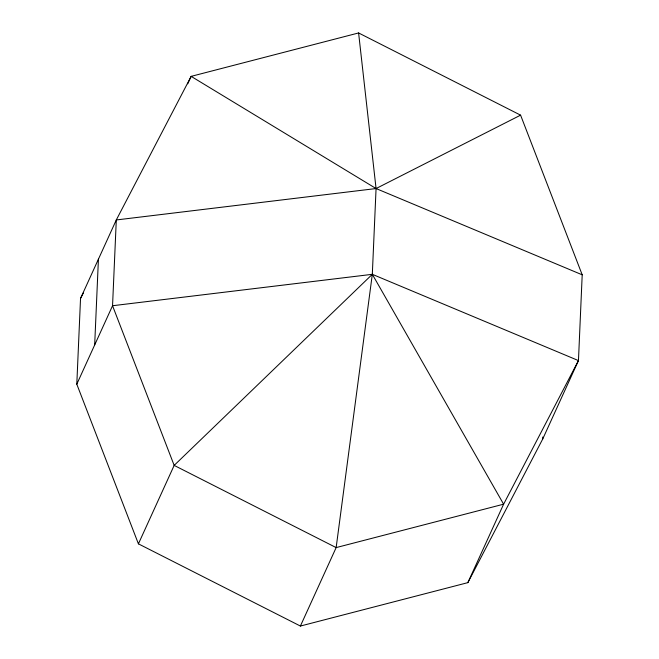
<?xml version="1.0" encoding="UTF-8"?>
<svg xmlns="http://www.w3.org/2000/svg" width="659" height="659" viewBox="0 0 659 659"><rect width="100%" height="100%" fill="white"/><g stroke="black" fill="none" stroke-linecap="round" stroke-linejoin="round"><path stroke-width="0.99" d="M76.798 384.189L80.538 298.412L116.297 219.958L191.143 76.362L358.603 32.95L520.585 115.152L582.202 274.811L578.462 360.588L542.703 439.042L467.857 582.638L300.397 626.05L138.415 543.848L76.798 384.189L112.549 305.735L116.297 219.958L376.067 188.548L520.585 115.152M94.674 344.962L98.422 259.185M542.703 439.042L542.794 436.999M187.733 83.833L191.143 76.362L376.067 188.548L582.202 274.811M138.415 543.848L174.165 465.394L372.319 274.317L376.067 188.548L358.603 32.95M300.397 626.05L336.148 547.596L372.319 274.317L112.549 305.735L174.165 465.394L336.148 547.596L503.616 504.184L578.462 360.588L372.319 274.317L503.616 504.184L467.857 582.638M80.538 298.412L83.38 292.958"/></g></svg>
